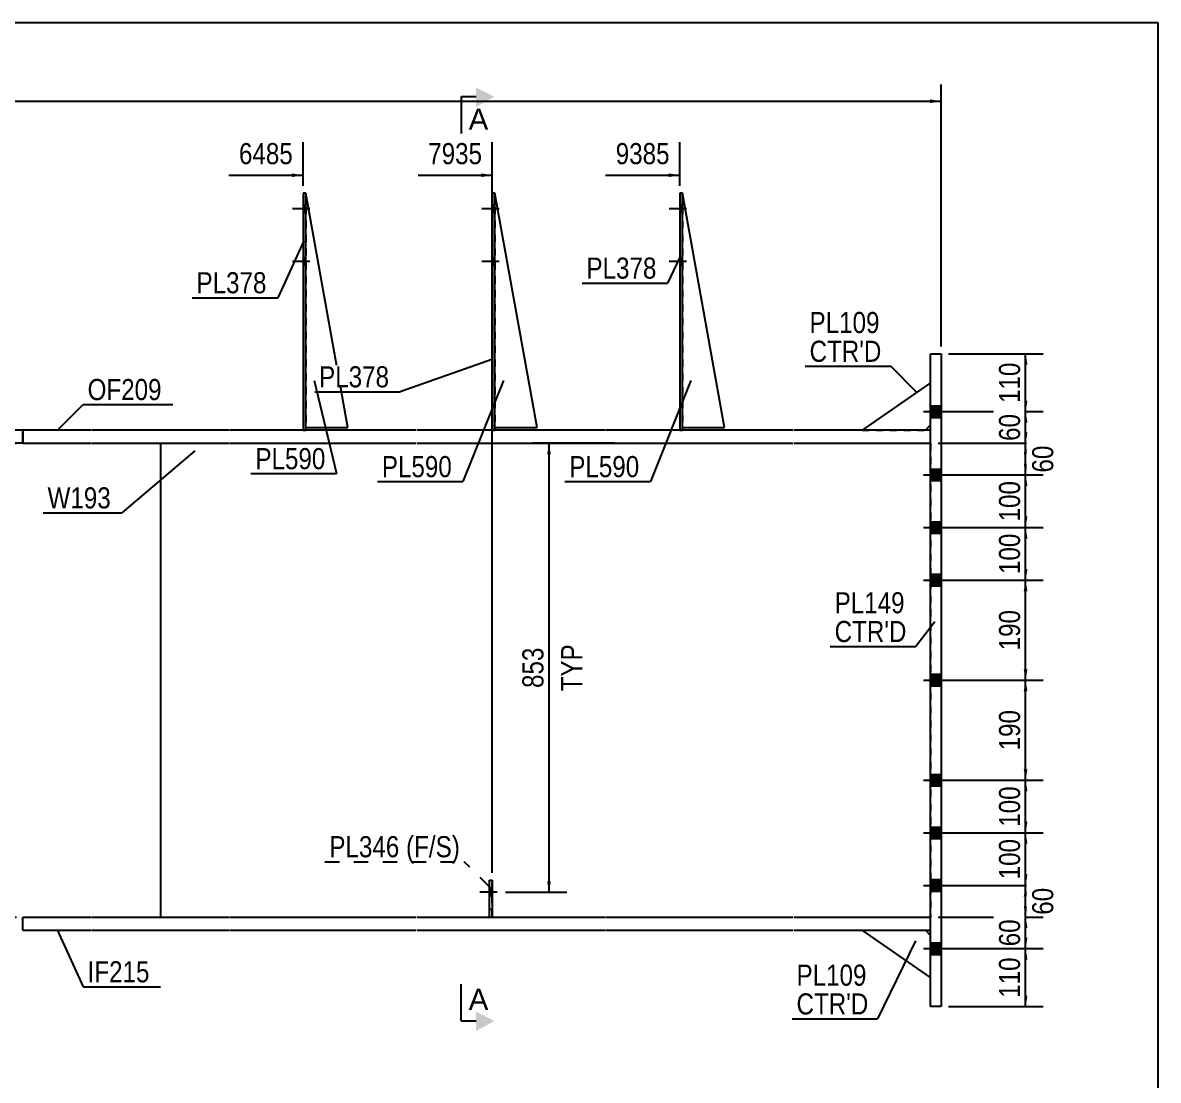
# Model space of a CAD drawing. Header units: millimetres. Extents: x -246 to 166, y -173 to 114.
# Drawn here: x 12.2 to 166.2, y -29.3 to 114.2 of the extents above; entities that cross this region are included whole.
import ezdxf

# ---------------------------------------------------------------- set-up
doc = ezdxf.new("R2010")
doc.units = ezdxf.units.MM
doc.linetypes.add('DXK_LINE_DOT1', pattern=[1.8814, 0.9407, -0.9407])
doc.linetypes.add('DXK_LINE_DOT2', pattern=[3.9198, 1.9599, -1.9599])
doc.styles.add('Arial', font='ARIAL.TTF', dxfattribs={"height": 0.2})
doc.styles.add('Arial Narrow', font='ARIALN.TTF', dxfattribs={"height": 0.2})

# ---------------------------------------------------------------- blocks, each defined once
blk = doc.blocks.new('Unknown-623346309-1210')
at = {"color": 5, "linetype": 'Continuous'}
for p, q in [((166.25, 114.21), (-243.75, 114.21)), ((166.25, -172.79), (166.25, 114.21))]:
    blk.add_line(p, q, dxfattribs=at)
blk = doc.blocks.new('Part-623346309-1914 - 1608')
at = {"color": 2, "linetype": 'Continuous'}
blk.add_line((30.9, 57.14), (30.9, -7.14), dxfattribs=at)
at = {"color": 7, "linetype": 'DXK_LINE_DOT1'}
for p, q in [((30.9, 57.14), (40.19, 57.14)), ((40.29, 57.14), (65.61, 57.14)), ((65.71, 57.14), (91.28, 57.14)), ((91.38, 57.14), (116.7, 57.14)), ((116.8, 57.14), (135.37, 57.14)), ((135.37, 57.14), (135.37, -7.14)), ((30.9, -7.14), (40.19, -7.14)), ((40.29, -7.14), (65.61, -7.14)), ((65.71, -7.14), (91.28, -7.14)), ((91.38, -7.14), (116.7, -7.14)), ((116.8, -7.14), (135.37, -7.14))]:
    blk.add_line(p, q, dxfattribs=at)
blk = doc.blocks.new('Bolt-623346309-2089 - 1608')
at = {"linetype": 'Continuous'}
for points in [[(101.7, 88.43), (101.7, 89.43), (101.34, 89.43), (101.34, 88.43)], [(101.7, 88.43), (101.7, 89.43), (101.34, 89.43), (101.34, 88.43)], [(101.7, 81.29), (101.7, 82.29), (101.34, 82.29), (101.34, 81.29)], [(101.7, 81.29), (101.7, 82.29), (101.34, 82.29), (101.34, 81.29)]]:
    blk.add_hatch(color=3, dxfattribs=at).paths.add_polyline_path(points)
at = {"color": 3, "linetype": 'Continuous'}
for p, q in [((101.7, 89.43), (101.34, 89.43)), ((101.7, 89.43), (101.34, 89.43)), ((102.27, 88.93), (99.91, 88.93)), ((102.27, 88.93), (99.91, 88.93)), ((101.7, 88.43), (101.34, 88.43)), ((101.7, 88.43), (101.34, 88.43)), ((102.27, 81.79), (99.91, 81.79)), ((102.27, 81.79), (99.91, 81.79)), ((101.7, 82.29), (101.34, 82.29)), ((101.7, 82.29), (101.34, 82.29)), ((101.7, 81.29), (101.34, 81.29)), ((101.7, 81.29), (101.34, 81.29))]:
    blk.add_line(p, q, dxfattribs=at)
blk = doc.blocks.new('Part-623346309-2175 - 1608')
at = {"color": 2, "linetype": 'Continuous'}
for p, q in [((12.23, -8.93), (12.23, -7.14)), ((12.23, -7.14), (21.51, -7.14)), ((21.61, -7.14), (40.19, -7.14)), ((40.29, -7.14), (65.61, -7.14)), ((65.71, -7.14), (91.28, -7.14)), ((91.38, -7.14), (116.7, -7.14)), ((116.8, -7.14), (135.37, -7.14)), ((135.37, -8.93), (135.37, -7.14)), ((12.23, -8.93), (21.51, -8.93)), ((21.61, -8.93), (40.19, -8.93)), ((40.29, -8.93), (65.61, -8.93)), ((65.71, -8.93), (91.28, -8.93)), ((91.38, -8.93), (116.7, -8.93)), ((116.8, -8.93), (135.37, -8.93))]:
    blk.add_line(p, q, dxfattribs=at)
blk = doc.blocks.new('Part-623346309-1833 - 1608')
at = {"color": 2, "linetype": 'Continuous'}
for p, q in [((101.7, 91.07), (101.34, 91.07)), ((101.34, 91.07), (101.34, 58.93)), ((101.7, 58.93), (101.7, 91.07))]:
    blk.add_line(p, q, dxfattribs=at)
at = {"color": 7, "linetype": 'DXK_LINE_DOT1'}
blk.add_line((101.34, 58.93), (101.7, 58.93), dxfattribs=at)
blk = doc.blocks.new('Bolt-623346309-1834 - 1608')
at = {"linetype": 'Continuous'}
for points in [[(76.28, 88.43), (76.28, 89.43), (75.92, 89.43), (75.92, 88.43)], [(76.28, 88.43), (76.28, 89.43), (75.92, 89.43), (75.92, 88.43)], [(76.28, 81.29), (76.28, 82.29), (75.92, 82.29), (75.92, 81.29)], [(76.28, 81.29), (76.28, 82.29), (75.92, 82.29), (75.92, 81.29)]]:
    blk.add_hatch(color=3, dxfattribs=at).paths.add_polyline_path(points)
at = {"color": 3, "linetype": 'Continuous'}
for p, q in [((76.28, 89.43), (75.92, 89.43)), ((76.28, 89.43), (75.92, 89.43)), ((76.85, 88.93), (74.49, 88.93)), ((76.85, 88.93), (74.49, 88.93)), ((76.28, 88.43), (75.92, 88.43)), ((76.28, 88.43), (75.92, 88.43)), ((76.85, 81.79), (74.49, 81.79)), ((76.85, 81.79), (74.49, 81.79)), ((76.28, 82.29), (75.92, 82.29)), ((76.28, 82.29), (75.92, 82.29)), ((76.28, 81.29), (75.92, 81.29)), ((76.28, 81.29), (75.92, 81.29))]:
    blk.add_line(p, q, dxfattribs=at)
blk = doc.blocks.new('Part-623346309-1839 - 1608')
at = {"color": 2, "linetype": 'Continuous'}
for p, q in [((81.99, 59.29), (76.28, 91.07)), ((76.28, 59.29), (81.99, 59.29))]:
    blk.add_line(p, q, dxfattribs=at)
at = {"color": 7, "linetype": 'DXK_LINE_DOT1'}
blk.add_line((76.28, 91.07), (76.28, 59.29), dxfattribs=at)
blk = doc.blocks.new('Part-623346309-1892 - 1608')
at = {"color": 2, "linetype": 'Continuous'}
for p, q in [((135.37, -15.36), (126.09, -8.93)), ((134.66, -8.93), (135.37, -9.64))]:
    blk.add_line(p, q, dxfattribs=at)
at = {"color": 7, "linetype": 'DXK_LINE_DOT1'}
for p, q in [((126.09, -8.93), (134.66, -8.93)), ((135.37, -15.36), (135.37, -9.64))]:
    blk.add_line(p, q, dxfattribs=at)
blk = doc.blocks.new('Part-623346309-1943 - 1608')
at = {"color": 2, "linetype": 'Continuous'}
for p, q in [((135.37, 69.29), (136.8, 69.29)), ((135.37, -19.29), (135.37, 69.29)), ((136.8, 69.29), (136.8, -19.29)), ((136.8, -19.29), (135.37, -19.29))]:
    blk.add_line(p, q, dxfattribs=at)
blk = doc.blocks.new('Bolt-623346309-2088 - 1608')
at = {"linetype": 'Continuous'}
for points in [[(135.37, 62.21), (135.37, 60.64), (136.8, 60.64), (136.8, 62.21)], [(135.37, 62.21), (135.37, 60.64), (136.8, 60.64), (136.8, 62.21)], [(135.37, 53.64), (135.37, 52.07), (136.8, 52.07), (136.8, 53.64)], [(135.37, 53.64), (135.37, 52.07), (136.8, 52.07), (136.8, 53.64)], [(135.37, 46.5), (135.37, 44.93), (136.8, 44.93), (136.8, 46.5)], [(135.37, 46.5), (135.37, 44.93), (136.8, 44.93), (136.8, 46.5)], [(135.37, 39.36), (135.37, 37.79), (136.8, 37.79), (136.8, 39.36)], [(135.37, 39.36), (135.37, 37.79), (136.8, 37.79), (136.8, 39.36)], [(135.37, 25.79), (135.37, 24.21), (136.8, 24.21), (136.8, 25.79)], [(135.37, 25.79), (135.37, 24.21), (136.8, 24.21), (136.8, 25.79)], [(135.37, 12.21), (135.37, 10.64), (136.8, 10.64), (136.8, 12.21)], [(135.37, 12.21), (135.37, 10.64), (136.8, 10.64), (136.8, 12.21)], [(135.37, 5.07), (135.37, 3.5), (136.8, 3.5), (136.8, 5.07)], [(135.37, 5.07), (135.37, 3.5), (136.8, 3.5), (136.8, 5.07)], [(135.37, -2.07), (135.37, -3.64), (136.8, -3.64), (136.8, -2.07)], [(135.37, -2.07), (135.37, -3.64), (136.8, -3.64), (136.8, -2.07)], [(135.37, -10.64), (135.37, -12.21), (136.8, -12.21), (136.8, -10.64)], [(135.37, -10.64), (135.37, -12.21), (136.8, -12.21), (136.8, -10.64)]]:
    blk.add_hatch(color=3, dxfattribs=at).paths.add_polyline_path(points)
at = {"color": 3, "linetype": 'Continuous'}
for p, q in [((135.37, 62.21), (136.8, 62.21)), ((135.37, 62.21), (136.8, 62.21)), ((134.41, 61.43), (141.09, 61.43)), ((134.41, 61.43), (141.09, 61.43)), ((135.37, 60.64), (136.8, 60.64)), ((135.37, 60.64), (136.8, 60.64)), ((134.41, 52.86), (141.09, 52.86)), ((134.41, 52.86), (141.09, 52.86)), ((135.37, 53.64), (136.8, 53.64)), ((135.37, 53.64), (136.8, 53.64)), ((135.37, 52.07), (136.8, 52.07)), ((135.37, 52.07), (136.8, 52.07)), ((135.37, 46.5), (136.8, 46.5)), ((135.37, 46.5), (136.8, 46.5)), ((134.41, 45.71), (141.09, 45.71)), ((134.41, 45.71), (141.09, 45.71)), ((135.37, 44.93), (136.8, 44.93)), ((135.37, 44.93), (136.8, 44.93)), ((134.41, 38.57), (141.09, 38.57)), ((134.41, 38.57), (141.09, 38.57)), ((135.37, 39.36), (136.8, 39.36)), ((135.37, 39.36), (136.8, 39.36)), ((135.37, 37.79), (136.8, 37.79)), ((135.37, 37.79), (136.8, 37.79)), ((134.41, 25), (141.09, 25)), ((134.41, 25), (141.09, 25)), ((135.37, 25.79), (136.8, 25.79)), ((135.37, 25.79), (136.8, 25.79)), ((135.37, 24.21), (136.8, 24.21)), ((135.37, 24.21), (136.8, 24.21)), ((134.41, 11.43), (141.09, 11.43)), ((134.41, 11.43), (141.09, 11.43)), ((135.37, 12.21), (136.8, 12.21)), ((135.37, 12.21), (136.8, 12.21)), ((135.37, 10.64), (136.8, 10.64)), ((135.37, 10.64), (136.8, 10.64)), ((135.37, 5.07), (136.8, 5.07)), ((135.37, 5.07), (136.8, 5.07)), ((134.41, 4.29), (141.09, 4.29)), ((134.41, 4.29), (141.09, 4.29)), ((135.37, 3.5), (136.8, 3.5)), ((135.37, 3.5), (136.8, 3.5)), ((134.41, -2.86), (141.09, -2.86)), ((134.41, -2.86), (141.09, -2.86)), ((135.37, -2.07), (136.8, -2.07)), ((135.37, -2.07), (136.8, -2.07)), ((135.37, -3.64), (136.8, -3.64)), ((135.37, -3.64), (136.8, -3.64)), ((135.37, -10.64), (136.8, -10.64)), ((135.37, -10.64), (136.8, -10.64)), ((134.41, -11.43), (141.09, -11.43)), ((134.41, -11.43), (141.09, -11.43)), ((135.37, -12.21), (136.8, -12.21)), ((135.37, -12.21), (136.8, -12.21))]:
    blk.add_line(p, q, dxfattribs=at)
blk = doc.blocks.new('Part-623346309-1965 - 1608')
at = {"color": 2, "linetype": 'Continuous'}
for p, q in [((12.23, 58.93), (2.94, 58.93)), ((12.23, 57.14), (12.23, 58.93)), ((12.23, 57.14), (2.94, 57.14))]:
    blk.add_line(p, q, dxfattribs=at)
blk = doc.blocks.new('Part-623346309-2122 - 1608')
at = {"color": 2, "linetype": 'Continuous'}
for p, q in [((76.28, 91.07), (75.92, 91.07)), ((75.92, 91.07), (75.92, 58.93)), ((76.28, 58.93), (76.28, 91.07))]:
    blk.add_line(p, q, dxfattribs=at)
at = {"color": 7, "linetype": 'DXK_LINE_DOT1'}
blk.add_line((75.92, 58.93), (76.28, 58.93), dxfattribs=at)
blk = doc.blocks.new('Part-623346309-1987 - 1608')
at = {"color": 2, "linetype": 'Continuous'}
for p, q in [((12.23, 58.93), (12.23, 57.14)), ((21.51, 58.93), (12.23, 58.93)), ((40.19, 58.93), (21.61, 58.93)), ((65.61, 58.93), (40.29, 58.93)), ((91.28, 58.93), (65.71, 58.93)), ((116.7, 58.93), (91.38, 58.93)), ((135.37, 58.93), (116.8, 58.93)), ((135.37, 57.14), (135.37, 58.93)), ((12.23, 57.14), (21.51, 57.14)), ((21.61, 57.14), (40.19, 57.14)), ((40.29, 57.14), (65.61, 57.14)), ((65.71, 57.14), (91.28, 57.14)), ((91.38, 57.14), (116.7, 57.14)), ((116.8, 57.14), (135.37, 57.14))]:
    blk.add_line(p, q, dxfattribs=at)
blk = doc.blocks.new('Part-623346309-2014 - 1608')
at = {"color": 2, "linetype": 'Continuous'}
for p, q in [((135.37, 65.36), (126.09, 58.93)), ((134.66, 58.93), (135.37, 59.64))]:
    blk.add_line(p, q, dxfattribs=at)
at = {"color": 7, "linetype": 'DXK_LINE_DOT1'}
for p, q in [((135.37, 59.64), (135.37, 65.36)), ((126.09, 58.93), (134.66, 58.93))]:
    blk.add_line(p, q, dxfattribs=at)
blk = doc.blocks.new('Part-623346309-2019 - 1608')
at = {"color": 7, "linetype": 'DXK_LINE_DOT1'}
for p, q in [((75.56, -7.14), (75.56, -2.14)), ((75.56, -2.14), (75.92, -2.14)), ((75.92, -7.14), (75.92, -2.14)), ((75.56, -6.07), (75.92, -6.07))]:
    blk.add_line(p, q, dxfattribs=at)
blk = doc.blocks.new('Part-623346309-2087 - 1608')
at = {"color": 7, "linetype": 'DXK_LINE_DOT1'}
for p, q in [((2.94, 57.14), (21.51, 57.14)), ((21.61, 57.14), (30.9, 57.14)), ((2.94, -7.14), (21.51, -7.14)), ((21.61, -7.14), (30.9, -7.14))]:
    blk.add_line(p, q, dxfattribs=at)
at = {"color": 2, "linetype": 'Continuous'}
blk.add_line((30.9, 57.14), (30.9, -7.14), dxfattribs=at)
blk = doc.blocks.new('Part-623346309-2127 - 1608')
at = {"color": 2, "linetype": 'Continuous'}
for p, q in [((50.61, 91.07), (50.25, 91.07)), ((50.25, 91.07), (50.25, 58.93)), ((50.61, 58.93), (50.61, 91.07))]:
    blk.add_line(p, q, dxfattribs=at)
at = {"color": 7, "linetype": 'DXK_LINE_DOT1'}
blk.add_line((50.25, 58.93), (50.61, 58.93), dxfattribs=at)
blk = doc.blocks.new('Bolt-623346309-2129 - 1608')
at = {"linetype": 'Continuous'}
for points in [[(50.61, 88.43), (50.61, 89.43), (50.25, 89.43), (50.25, 88.43)], [(50.61, 88.43), (50.61, 89.43), (50.25, 89.43), (50.25, 88.43)], [(50.61, 81.29), (50.61, 82.29), (50.25, 82.29), (50.25, 81.29)], [(50.61, 81.29), (50.61, 82.29), (50.25, 82.29), (50.25, 81.29)]]:
    blk.add_hatch(color=3, dxfattribs=at).paths.add_polyline_path(points)
at = {"color": 3, "linetype": 'Continuous'}
for p, q in [((50.61, 89.43), (50.25, 89.43)), ((50.61, 89.43), (50.25, 89.43)), ((51.18, 88.93), (48.82, 88.93)), ((51.18, 88.93), (48.82, 88.93)), ((50.61, 88.43), (50.25, 88.43)), ((50.61, 88.43), (50.25, 88.43)), ((51.18, 81.79), (48.82, 81.79)), ((51.18, 81.79), (48.82, 81.79)), ((50.61, 82.29), (50.25, 82.29)), ((50.61, 82.29), (50.25, 82.29)), ((50.61, 81.29), (50.25, 81.29)), ((50.61, 81.29), (50.25, 81.29))]:
    blk.add_line(p, q, dxfattribs=at)
blk = doc.blocks.new('Part-623346309-7019 - 1608')
at = {"color": 2, "linetype": 'Continuous'}
for p, q in [((107.41, 59.29), (101.7, 91.07)), ((101.7, 59.29), (107.41, 59.29))]:
    blk.add_line(p, q, dxfattribs=at)
at = {"color": 7, "linetype": 'DXK_LINE_DOT1'}
blk.add_line((101.7, 91.07), (101.7, 59.29), dxfattribs=at)
blk = doc.blocks.new('Part-623346309-7020 - 1608')
at = {"color": 2, "linetype": 'Continuous'}
for p, q in [((75.56, -7.14), (75.56, -2.14)), ((75.56, -2.14), (75.92, -2.14)), ((75.92, -2.14), (75.92, -7.14))]:
    blk.add_line(p, q, dxfattribs=at)
blk = doc.blocks.new('Part-623346309-7023 - 1608')
at = {"color": 2, "linetype": 'Continuous'}
for p, q in [((56.32, 59.29), (50.61, 91.07)), ((50.61, 59.29), (56.32, 59.29))]:
    blk.add_line(p, q, dxfattribs=at)
at = {"color": 7, "linetype": 'DXK_LINE_DOT1'}
blk.add_line((50.61, 91.07), (50.61, 59.29), dxfattribs=at)
blk = doc.blocks.new('Bolt-623346309-7030 - 1608')
at = {"color": 3, "linetype": 'DXK_LINE_DOT2'}
for p, q in [((76.6, -3.79), (74.24, -3.79)), ((75.92, -3.29), (75.56, -3.29)), ((75.92, -4.29), (75.56, -4.29))]:
    blk.add_line(p, q, dxfattribs=at)
blk = doc.blocks.new('Bolt-623346309-7033 - 1608')
at = {"linetype": 'Continuous'}
blk.add_hatch(color=3, dxfattribs=at).paths.add_polyline_path([(75.92, -4.29), (75.92, -3.29), (75.56, -3.29), (75.56, -4.29)])
at = {"color": 3, "linetype": 'Continuous'}
for p, q in [((76.6, -3.79), (74.24, -3.79)), ((75.92, -3.29), (75.56, -3.29)), ((75.92, -4.29), (75.56, -4.29))]:
    blk.add_line(p, q, dxfattribs=at)
blk = doc.blocks.new('StraightDimension-623346309-4847 - 1608')
at = {"linetype": 'Continuous'}
for points in [[(148, 37.07), (148.25, 38.57), (148.5, 37.07)], [(148.5, 26.5), (148.25, 25), (148, 26.5)]]:
    blk.add_hatch(color=7, dxfattribs=at).paths.add_polyline_path(points)
at = {"color": 7, "linetype": 'Continuous'}
for p, q in [((136.37, 38.57), (150.65, 38.57)), ((148.25, 25), (148.25, 38.57)), ((136.37, 25), (150.65, 25))]:
    blk.add_line(p, q, dxfattribs=at)
at = {"color": 0}
blk.add_wipeout([(148.1, 35.13), (143.9, 35.13), (143.9, 28.44), (148.1, 28.44)], dxfattribs=at)
at = {"color": 3, "style": 'Arial Narrow'}
blk.add_text('190', height=2.863, rotation=90.0002, dxfattribs=at).set_placement((147.5, 29.04))
blk = doc.blocks.new('StraightDimension-623346309-2735 - 1608')
at = {"linetype": 'Continuous'}
for points in [[(83.36, 55.64), (83.61, 57.14), (83.86, 55.64)], [(83.86, -2.29), (83.61, -3.79), (83.36, -2.29)]]:
    blk.add_hatch(color=7, dxfattribs=at).paths.add_polyline_path(points)
at = {"color": 7, "linetype": 'Continuous'}
for p, q in [((92.49, 57.14), (81.36, 57.14)), ((83.61, -3.79), (83.61, 57.14)), ((77.69, -3.79), (86.01, -3.79))]:
    blk.add_line(p, q, dxfattribs=at)
at = {"color": 0, "linetype": 'Continuous'}
blk.add_wipeout([(88.71, 30.47), (84.51, 30.47), (84.51, 22.88), (88.71, 22.88)], dxfattribs=at)
at = {"color": 3, "linetype": 'Continuous', "style": 'Arial Narrow'}
blk.add_text('TYP', height=2.863, rotation=90.0002, dxfattribs=at).set_placement((88.11, 23.48))
at = {"color": 0}
blk.add_wipeout([(83.46, 30.02), (79.26, 30.02), (79.26, 23.34), (83.46, 23.34)], dxfattribs=at)
at = {"color": 3, "style": 'Arial Narrow'}
blk.add_text('853', height=2.863, rotation=90.0002, dxfattribs=at).set_placement((82.86, 23.94))
blk = doc.blocks.new('StraightDimension-623346309-4850 - 1608')
at = {"linetype": 'Continuous'}
for points in [[(148, 2.79), (148.25, 4.29), (148.5, 2.79)], [(148.5, -1.36), (148.25, -2.86), (148, -1.36)]]:
    blk.add_hatch(color=7, dxfattribs=at).paths.add_polyline_path(points)
at = {"color": 7, "linetype": 'Continuous'}
for p, q in [((136.37, 4.29), (150.65, 4.29)), ((148.25, -2.86), (148.25, 4.29)), ((136.37, -2.86), (150.65, -2.86))]:
    blk.add_line(p, q, dxfattribs=at)
at = {"color": 0}
blk.add_wipeout([(148.1, 4.06), (143.9, 4.06), (143.9, -2.63), (148.1, -2.63)], dxfattribs=at)
at = {"color": 3, "style": 'Arial Narrow'}
blk.add_text('100', height=2.863, rotation=90.0002, dxfattribs=at).set_placement((147.5, -2.03))
blk = doc.blocks.new('StraightDimension-623346309-2280 - 1608')
at = {"linetype": 'Continuous'}
blk.add_hatch(color=7, dxfattribs=at).paths.add_polyline_path([(135.3, 103.8), (136.8, 103.55), (135.3, 103.3)])
at = {"color": 7, "linetype": 'Continuous'}
for p, q in [((136.8, 70.29), (136.8, 105.8)), ((-215.36, 103.55), (136.8, 103.55))]:
    blk.add_line(p, q, dxfattribs=at)
blk = doc.blocks.new('StraightDimension-623346309-4842 - 1608')
at = {"linetype": 'Continuous'}
for points in [[(148, 67.79), (148.25, 69.29), (148.5, 67.79)], [(148.5, 62.93), (148.25, 61.43), (148, 62.93)]]:
    blk.add_hatch(color=7, dxfattribs=at).paths.add_polyline_path(points)
at = {"color": 7, "linetype": 'Continuous'}
for p, q in [((137.8, 69.29), (150.65, 69.29)), ((148.25, 61.43), (148.25, 69.29)), ((137.8, 61.43), (150.65, 61.43))]:
    blk.add_line(p, q, dxfattribs=at)
at = {"color": 0}
blk.add_wipeout([(148.1, 68.7), (143.9, 68.7), (143.9, 62.01), (148.1, 62.01)], dxfattribs=at)
at = {"color": 3, "style": 'Arial Narrow'}
blk.add_text('110', height=2.863, rotation=90.0002, dxfattribs=at).set_placement((147.5, 62.61))
blk = doc.blocks.new('StraightDimension-623346309-4843 - 1608')
at = {"linetype": 'Continuous'}
for points in [[(148, 59.93), (148.25, 61.43), (148.5, 59.93)], [(148.5, 58.64), (148.25, 57.14), (148, 58.64)]]:
    blk.add_hatch(color=7, dxfattribs=at).paths.add_polyline_path(points)
at = {"color": 7, "linetype": 'Continuous'}
for p, q in [((137.8, 61.43), (150.65, 61.43)), ((148.25, 57.14), (148.25, 61.43)), ((136.37, 57.14), (150.65, 57.14))]:
    blk.add_line(p, q, dxfattribs=at)
at = {"color": 0}
blk.add_wipeout([(148.1, 61.71), (143.9, 61.71), (143.9, 56.86), (148.1, 56.86)], dxfattribs=at)
at = {"color": 3, "style": 'Arial Narrow'}
blk.add_text('60', height=2.863, rotation=90.0002, dxfattribs=at).set_placement((147.5, 57.46))
blk = doc.blocks.new('StraightDimension-623346309-4844 - 1608')
at = {"linetype": 'Continuous'}
for points in [[(148, 55.64), (148.25, 57.14), (148.5, 55.64)], [(148.5, 54.36), (148.25, 52.86), (148, 54.36)]]:
    blk.add_hatch(color=7, dxfattribs=at).paths.add_polyline_path(points)
at = {"color": 7, "linetype": 'Continuous'}
for p, q in [((136.37, 57.14), (150.5, 57.14)), ((148.25, 52.86), (148.25, 57.14)), ((136.37, 52.86), (150.5, 52.86))]:
    blk.add_line(p, q, dxfattribs=at)
at = {"color": 0}
blk.add_wipeout([(152.6, 57.43), (148.4, 57.43), (148.4, 52.57), (152.6, 52.57)], dxfattribs=at)
at = {"color": 3, "style": 'Arial Narrow'}
blk.add_text('60', height=2.863, rotation=90.0002, dxfattribs=at).set_placement((152, 53.17))
blk = doc.blocks.new('StraightDimension-623346309-4845 - 1608')
at = {"linetype": 'Continuous'}
for points in [[(148, 51.36), (148.25, 52.86), (148.5, 51.36)], [(148.5, 47.21), (148.25, 45.71), (148, 47.21)]]:
    blk.add_hatch(color=7, dxfattribs=at).paths.add_polyline_path(points)
at = {"color": 7, "linetype": 'Continuous'}
for p, q in [((136.37, 52.86), (150.65, 52.86)), ((148.25, 45.71), (148.25, 52.86)), ((136.37, 45.71), (150.65, 45.71))]:
    blk.add_line(p, q, dxfattribs=at)
at = {"color": 0}
blk.add_wipeout([(148.1, 52.63), (143.9, 52.63), (143.9, 45.94), (148.1, 45.94)], dxfattribs=at)
at = {"color": 3, "style": 'Arial Narrow'}
blk.add_text('100', height=2.863, rotation=90.0002, dxfattribs=at).set_placement((147.5, 46.54))
blk = doc.blocks.new('StraightDimension-623346309-4846 - 1608')
at = {"linetype": 'Continuous'}
for points in [[(148, 44.21), (148.25, 45.71), (148.5, 44.21)], [(148.5, 40.07), (148.25, 38.57), (148, 40.07)]]:
    blk.add_hatch(color=7, dxfattribs=at).paths.add_polyline_path(points)
at = {"color": 7, "linetype": 'Continuous'}
for p, q in [((136.37, 45.71), (150.65, 45.71)), ((148.25, 38.57), (148.25, 45.71)), ((136.37, 38.57), (150.65, 38.57))]:
    blk.add_line(p, q, dxfattribs=at)
at = {"color": 0}
blk.add_wipeout([(148.1, 45.49), (143.9, 45.49), (143.9, 38.8), (148.1, 38.8)], dxfattribs=at)
at = {"color": 3, "style": 'Arial Narrow'}
blk.add_text('100', height=2.863, rotation=90.0002, dxfattribs=at).set_placement((147.5, 39.4))
blk = doc.blocks.new('StraightDimension-623346309-4848 - 1608')
at = {"linetype": 'Continuous'}
for points in [[(148, 23.5), (148.25, 25), (148.5, 23.5)], [(148.5, 12.93), (148.25, 11.43), (148, 12.93)]]:
    blk.add_hatch(color=7, dxfattribs=at).paths.add_polyline_path(points)
at = {"color": 7, "linetype": 'Continuous'}
for p, q in [((136.37, 25), (150.65, 25)), ((148.25, 11.43), (148.25, 25)), ((136.37, 11.43), (150.65, 11.43))]:
    blk.add_line(p, q, dxfattribs=at)
at = {"color": 0}
blk.add_wipeout([(148.1, 21.56), (143.9, 21.56), (143.9, 14.87), (148.1, 14.87)], dxfattribs=at)
at = {"color": 3, "style": 'Arial Narrow'}
blk.add_text('190', height=2.863, rotation=90.0002, dxfattribs=at).set_placement((147.5, 15.47))
blk = doc.blocks.new('StraightDimension-623346309-4849 - 1608')
at = {"linetype": 'Continuous'}
for points in [[(148, 9.93), (148.25, 11.43), (148.5, 9.93)], [(148.5, 5.79), (148.25, 4.29), (148, 5.79)]]:
    blk.add_hatch(color=7, dxfattribs=at).paths.add_polyline_path(points)
at = {"color": 7, "linetype": 'Continuous'}
for p, q in [((136.37, 11.43), (150.65, 11.43)), ((148.25, 4.29), (148.25, 11.43)), ((136.37, 4.29), (150.65, 4.29))]:
    blk.add_line(p, q, dxfattribs=at)
at = {"color": 0}
blk.add_wipeout([(148.1, 11.2), (143.9, 11.2), (143.9, 4.51), (148.1, 4.51)], dxfattribs=at)
at = {"color": 3, "style": 'Arial Narrow'}
blk.add_text('100', height=2.863, rotation=90.0002, dxfattribs=at).set_placement((147.5, 5.11))
blk = doc.blocks.new('StraightDimension-623346309-4851 - 1608')
at = {"linetype": 'Continuous'}
for points in [[(148, -4.36), (148.25, -2.86), (148.5, -4.36)], [(148.5, -5.64), (148.25, -7.14), (148, -5.64)]]:
    blk.add_hatch(color=7, dxfattribs=at).paths.add_polyline_path(points)
at = {"color": 7, "linetype": 'Continuous'}
for p, q in [((136.37, -2.86), (150.5, -2.86)), ((148.25, -7.14), (148.25, -2.86)), ((136.37, -7.14), (150.5, -7.14))]:
    blk.add_line(p, q, dxfattribs=at)
at = {"color": 0}
blk.add_wipeout([(152.6, -2.57), (148.4, -2.57), (148.4, -7.43), (152.6, -7.43)], dxfattribs=at)
at = {"color": 3, "style": 'Arial Narrow'}
blk.add_text('60', height=2.863, rotation=90.0002, dxfattribs=at).set_placement((152, -6.83))
blk = doc.blocks.new('StraightDimension-623346309-4852 - 1608')
at = {"linetype": 'Continuous'}
for points in [[(148, -8.64), (148.25, -7.14), (148.5, -8.64)], [(148.5, -9.93), (148.25, -11.43), (148, -9.93)]]:
    blk.add_hatch(color=7, dxfattribs=at).paths.add_polyline_path(points)
at = {"color": 7, "linetype": 'Continuous'}
for p, q in [((136.37, -7.14), (150.65, -7.14)), ((148.25, -11.43), (148.25, -7.14)), ((136.37, -11.43), (150.65, -11.43))]:
    blk.add_line(p, q, dxfattribs=at)
at = {"color": 0}
blk.add_wipeout([(148.1, -6.86), (143.9, -6.86), (143.9, -11.71), (148.1, -11.71)], dxfattribs=at)
at = {"color": 3, "style": 'Arial Narrow'}
blk.add_text('60', height=2.863, rotation=90.0002, dxfattribs=at).set_placement((147.5, -11.11))
blk = doc.blocks.new('StraightDimension-623346309-4853 - 1608')
at = {"linetype": 'Continuous'}
for points in [[(148, -12.93), (148.25, -11.43), (148.5, -12.93)], [(148.5, -17.79), (148.25, -19.29), (148, -17.79)]]:
    blk.add_hatch(color=7, dxfattribs=at).paths.add_polyline_path(points)
at = {"color": 7, "linetype": 'Continuous'}
for p, q in [((136.37, -11.43), (150.65, -11.43)), ((148.25, -19.29), (148.25, -11.43)), ((137.8, -19.29), (150.65, -19.29))]:
    blk.add_line(p, q, dxfattribs=at)
at = {"color": 0}
blk.add_wipeout([(148.1, -12.01), (143.9, -12.01), (143.9, -18.7), (148.1, -18.7)], dxfattribs=at)
at = {"color": 3, "style": 'Arial Narrow'}
blk.add_text('110', height=2.863, rotation=90.0002, dxfattribs=at).set_placement((147.5, -18.1))
blk = doc.blocks.new('StraightDimension-623346309-6019 - 1608')
at = {"linetype": 'Continuous'}
blk.add_hatch(color=7, dxfattribs=at).paths.add_polyline_path([(99.84, 93.76), (101.34, 93.51), (99.84, 93.26)])
at = {"color": 7, "linetype": 'Continuous'}
for p, q in [((101.34, 92.07), (101.34, 98.01)), ((91.28, 93.51), (101.34, 93.51))]:
    blk.add_line(p, q, dxfattribs=at)
at = {"color": 0}
blk.add_wipeout([(100.57, 94.41), (100.57, 98.61), (92.06, 98.61), (92.06, 94.41)], dxfattribs=at)
at = {"color": 3, "style": 'Arial Narrow'}
blk.add_text('9385', height=2.863, dxfattribs=at).set_placement((92.66, 95.01))
blk = doc.blocks.new('StraightDimension-623346309-6020 - 1608')
at = {"linetype": 'Continuous'}
blk.add_hatch(color=7, dxfattribs=at).paths.add_polyline_path([(74.42, 93.76), (75.92, 93.51), (74.42, 93.26)])
at = {"color": 7, "linetype": 'Continuous'}
for p, q in [((75.92, -1.14), (75.92, 98.01)), ((65.86, 93.51), (75.92, 93.51))]:
    blk.add_line(p, q, dxfattribs=at)
at = {"color": 0}
blk.add_wipeout([(75.15, 94.41), (75.15, 98.61), (66.63, 98.61), (66.63, 94.41)], dxfattribs=at)
at = {"color": 3, "style": 'Arial Narrow'}
blk.add_text('7935', height=2.863, dxfattribs=at).set_placement((67.23, 95.01))
blk = doc.blocks.new('StraightDimension-623346309-6021 - 1608')
at = {"linetype": 'Continuous'}
blk.add_hatch(color=7, dxfattribs=at).paths.add_polyline_path([(48.75, 93.76), (50.25, 93.51), (48.75, 93.26)])
at = {"color": 7, "linetype": 'Continuous'}
for p, q in [((50.25, 92.07), (50.25, 98.01)), ((40.19, 93.51), (50.25, 93.51))]:
    blk.add_line(p, q, dxfattribs=at)
at = {"color": 0}
blk.add_wipeout([(49.48, 94.41), (49.48, 98.61), (40.96, 98.61), (40.96, 94.41)], dxfattribs=at)
at = {"color": 3, "style": 'Arial Narrow'}
blk.add_text('6485', height=2.863, dxfattribs=at).set_placement((41.56, 95.01))
blk = doc.blocks.new('Mark-623346309-2010 - 1608')
at = {"color": 7, "linetype": 'Continuous'}
blk.add_line((133.49, 64.05), (129.96, 67.59), dxfattribs=at)
at = {"color": 0}
for points in [[(128.46, 72.09), (128.46, 75.09), (118.95, 75.09), (118.95, 72.09)], [(128.71, 68.19), (128.71, 71.19), (118.95, 71.19), (118.95, 68.19)]]:
    blk.add_wipeout(points, dxfattribs=at)
for points in [[(128.46, 72.09), (128.46, 75.09), (118.95, 75.09), (118.95, 72.09)], [(128.71, 68.19), (128.71, 71.19), (118.95, 71.19), (118.95, 68.19)]]:
    blk.add_wipeout(points, dxfattribs=at)
at = {"color": 7, "linetype": 'Continuous'}
blk.add_line((118.35, 67.59), (129.96, 67.59), dxfattribs=at)
at = {"color": 3, "style": 'Arial Narrow'}
blk.add_text('PL109', height=2.863, dxfattribs=at).set_placement((118.95, 72.09))
at = {"color": 1, "style": 'Arial Narrow'}
blk.add_text("CTR'D", height=2.863, dxfattribs=at).set_placement((118.95, 68.19))
blk = doc.blocks.new('Mark-623346309-1888 - 1608')
at = {"color": 7, "linetype": 'Continuous'}
blk.add_line((133.3, -10.37), (128.18, -20.96), dxfattribs=at)
at = {"color": 0}
for points in [[(126.68, -16.46), (126.68, -13.46), (117.18, -13.46), (117.18, -16.46)], [(126.94, -20.36), (126.94, -17.36), (117.18, -17.36), (117.18, -20.36)]]:
    blk.add_wipeout(points, dxfattribs=at)
for points in [[(126.68, -16.46), (126.68, -13.46), (117.18, -13.46), (117.18, -16.46)], [(126.94, -20.36), (126.94, -17.36), (117.18, -17.36), (117.18, -20.36)]]:
    blk.add_wipeout(points, dxfattribs=at)
at = {"color": 7, "linetype": 'Continuous'}
blk.add_line((116.58, -20.96), (128.18, -20.96), dxfattribs=at)
at = {"color": 3, "style": 'Arial Narrow'}
blk.add_text('PL109', height=2.863, dxfattribs=at).set_placement((117.18, -16.46))
at = {"color": 1, "style": 'Arial Narrow'}
blk.add_text("CTR'D", height=2.863, dxfattribs=at).set_placement((117.18, -20.36))
blk = doc.blocks.new('Mark-623346309-1910 - 1608')
at = {"color": 7, "linetype": 'Continuous'}
blk.add_line((35.56, 56.12), (25.68, 47.7), dxfattribs=at)
at = {"color": 0}
blk.add_wipeout([(24.18, 48.3), (24.18, 51.3), (15.6, 51.3), (15.6, 48.3)], dxfattribs=at)
blk.add_wipeout([(24.18, 48.3), (24.18, 51.3), (15.6, 51.3), (15.6, 48.3)], dxfattribs=at)
at = {"color": 7, "linetype": 'Continuous'}
blk.add_line((15, 47.7), (25.68, 47.7), dxfattribs=at)
at = {"color": 3, "style": 'Arial Narrow'}
blk.add_text('W193', height=2.863, dxfattribs=at).set_placement((15.6, 48.3))
blk = doc.blocks.new('Mark-623346309-1939 - 1608')
at = {"color": 7, "linetype": 'Continuous'}
blk.add_line((135.92, 32.89), (133.35, 29.57), dxfattribs=at)
at = {"color": 0}
for points in [[(131.85, 34.07), (131.85, 37.07), (122.35, 37.07), (122.35, 34.07)], [(132.1, 30.17), (132.1, 33.17), (122.35, 33.17), (122.35, 30.17)]]:
    blk.add_wipeout(points, dxfattribs=at)
for points in [[(131.85, 34.07), (131.85, 37.07), (122.35, 37.07), (122.35, 34.07)], [(132.1, 30.17), (132.1, 33.17), (122.35, 33.17), (122.35, 30.17)]]:
    blk.add_wipeout(points, dxfattribs=at)
at = {"color": 7, "linetype": 'Continuous'}
blk.add_line((121.75, 29.57), (133.35, 29.57), dxfattribs=at)
at = {"color": 3, "style": 'Arial Narrow'}
blk.add_text('PL149', height=2.863, dxfattribs=at).set_placement((122.35, 34.07))
at = {"color": 1, "style": 'Arial Narrow'}
blk.add_text("CTR'D", height=2.863, dxfattribs=at).set_placement((122.35, 30.17))
blk = doc.blocks.new('Mark-623346309-1829 - 1608')
at = {"color": 7, "linetype": 'Continuous'}
blk.add_line((101.34, 82.38), (99.7, 78.88), dxfattribs=at)
at = {"color": 0}
blk.add_wipeout([(98.2, 79.48), (98.2, 82.48), (88.69, 82.48), (88.69, 79.48)], dxfattribs=at)
blk.add_wipeout([(98.2, 79.48), (98.2, 82.48), (88.69, 82.48), (88.69, 79.48)], dxfattribs=at)
at = {"color": 7, "linetype": 'Continuous'}
blk.add_line((88.09, 78.88), (99.7, 78.88), dxfattribs=at)
at = {"color": 3, "style": 'Arial Narrow'}
blk.add_text('PL378', height=2.863, dxfattribs=at).set_placement((88.69, 79.48))
blk = doc.blocks.new('Mark-623346309-1835 - 1608')
at = {"color": 7, "linetype": 'Continuous'}
blk.add_line((77.44, 65.66), (71.94, 51.94), dxfattribs=at)
at = {"color": 0}
blk.add_wipeout([(70.44, 52.54), (70.44, 55.54), (60.94, 55.54), (60.94, 52.54)], dxfattribs=at)
blk.add_wipeout([(70.44, 52.54), (70.44, 55.54), (60.94, 55.54), (60.94, 52.54)], dxfattribs=at)
at = {"color": 7, "linetype": 'Continuous'}
blk.add_line((60.34, 51.94), (71.94, 51.94), dxfattribs=at)
at = {"color": 3, "style": 'Arial Narrow'}
blk.add_text('PL590', height=2.863, dxfattribs=at).set_placement((60.94, 52.54))
blk = doc.blocks.new('Mark-623346309-2118 - 1608')
at = {"color": 7, "linetype": 'Continuous'}
blk.add_line((76.01, 68.55), (63.43, 64.13), dxfattribs=at)
at = {"color": 0}
blk.add_wipeout([(61.93, 64.73), (61.93, 67.73), (52.43, 67.73), (52.43, 64.73)], dxfattribs=at)
blk.add_wipeout([(61.93, 64.73), (61.93, 67.73), (52.43, 67.73), (52.43, 64.73)], dxfattribs=at)
at = {"color": 7, "linetype": 'Continuous'}
blk.add_line((51.83, 64.13), (63.43, 64.13), dxfattribs=at)
at = {"color": 3, "style": 'Arial Narrow'}
blk.add_text('PL378', height=2.863, dxfattribs=at).set_placement((52.43, 64.73))
blk = doc.blocks.new('Mark-623346309-1983 - 1608')
at = {"color": 0}
blk.add_wipeout([(31.07, 63), (31.07, 66), (21.03, 66), (21.03, 63)], dxfattribs=at)
blk.add_wipeout([(31.07, 63), (31.07, 66), (21.03, 66), (21.03, 63)], dxfattribs=at)
at = {"color": 7, "linetype": 'Continuous'}
for p, q in [((16.89, 58.87), (20.43, 62.4)), ((20.43, 62.4), (32.57, 62.4))]:
    blk.add_line(p, q, dxfattribs=at)
at = {"color": 3, "style": 'Arial Narrow'}
blk.add_text('OF209', height=2.863, dxfattribs=at).set_placement((21.03, 63))
blk = doc.blocks.new('Mark-623346309-2015 - 1608')
at = {"color": 0}
for points in [[(63.32, 0.97), (63.32, 3.97), (53.82, 3.97), (53.82, 0.97)], [(71.52, 0.97), (71.52, 3.97), (64.22, 3.97), (64.22, 0.97)]]:
    blk.add_wipeout(points, dxfattribs=at)
for points in [[(63.32, 0.97), (63.32, 3.97), (53.82, 3.97), (53.82, 0.97)], [(71.52, 0.97), (71.52, 3.97), (64.22, 3.97), (64.22, 0.97)]]:
    blk.add_wipeout(points, dxfattribs=at)
at = {"color": 7, "linetype": 'DXK_LINE_DOT2'}
for p in [(53.22, 0.37), (75.66, -3.16)]:
    blk.add_line(p, (72.12, 0.37), dxfattribs=at)
at = {"color": 3, "style": 'Arial Narrow'}
for s, p in [('PL346', (53.82, 0.97)), ('(F/', (64.22, 0.97)), ('S)', (68.24, 0.97))]:
    blk.add_text(s, height=2.863, dxfattribs=at).set_placement(p)
blk = doc.blocks.new('Mark-623346309-2123 - 1608')
at = {"color": 7, "linetype": 'Continuous'}
blk.add_line((50.34, 84.62), (46.81, 76.89), dxfattribs=at)
at = {"color": 0}
blk.add_wipeout([(45.31, 77.49), (45.31, 80.49), (35.8, 80.49), (35.8, 77.49)], dxfattribs=at)
blk.add_wipeout([(45.31, 77.49), (45.31, 80.49), (35.8, 80.49), (35.8, 77.49)], dxfattribs=at)
at = {"color": 7, "linetype": 'Continuous'}
blk.add_line((35.2, 76.89), (46.81, 76.89), dxfattribs=at)
at = {"color": 3, "style": 'Arial Narrow'}
blk.add_text('PL378', height=2.863, dxfattribs=at).set_placement((35.8, 77.49))
blk = doc.blocks.new('Mark-623346309-2171 - 1608')
at = {"color": 0}
blk.add_wipeout([(29.43, -16), (29.43, -13), (21.03, -13), (21.03, -16)], dxfattribs=at)
blk.add_wipeout([(29.43, -16), (29.43, -13), (21.03, -13), (21.03, -16)], dxfattribs=at)
at = {"color": 7, "linetype": 'Continuous'}
for p, q in [((16.89, -8.87), (20.43, -16.6)), ((20.43, -16.6), (30.93, -16.6))]:
    blk.add_line(p, q, dxfattribs=at)
at = {"color": 3, "style": 'Arial Narrow'}
blk.add_text('IF215', height=2.863, dxfattribs=at).set_placement((21.03, -16))
blk = doc.blocks.new('SectionMark-623346309-2778 - 1608')
at = {"color": 7, "linetype": 'Continuous'}
for p, q in [((71.71, 104.17), (71.71, 99.17)), ((71.71, 104.17), (73.71, 104.17)), ((71.71, -21.24), (71.71, -16.24)), ((71.71, -21.24), (73.71, -21.24))]:
    blk.add_line(p, q, dxfattribs=at)
at = {"color": 0, "linetype": 'Continuous'}
for points in [[(75.37, 99.67), (75.37, 102.67), (72.71, 102.67), (72.71, 99.67)], [(75.37, -19.74), (75.37, -16.74), (72.71, -16.74), (72.71, -19.74)]]:
    blk.add_wipeout(points, dxfattribs=at)
at = {"linetype": 'Continuous'}
for points in [[(73.71, 105.42), (76.21, 104.17), (73.71, 102.79)], [(73.71, -19.99), (76.21, -21.24), (73.71, -22.62)]]:
    blk.add_hatch(color=7, dxfattribs=at).paths.add_polyline_path(points)
at = {"color": 136, "linetype": 'Continuous', "style": 'Arial'}
for p in [(72.71, 99.67), (72.71, -19.74)]:
    blk.add_text('A', height=2.87, dxfattribs=at).set_placement(p)
blk = doc.blocks.new('Mark-623346309-7141 - 1608')
at = {"color": 7, "linetype": 'Continuous'}
blk.add_line((102.86, 65.66), (97.36, 51.94), dxfattribs=at)
at = {"color": 0}
blk.add_wipeout([(95.86, 52.54), (95.86, 55.54), (86.36, 55.54), (86.36, 52.54)], dxfattribs=at)
blk.add_wipeout([(95.86, 52.54), (95.86, 55.54), (86.36, 55.54), (86.36, 52.54)], dxfattribs=at)
at = {"color": 7, "linetype": 'Continuous'}
blk.add_line((85.76, 51.94), (97.36, 51.94), dxfattribs=at)
at = {"color": 3, "style": 'Arial Narrow'}
blk.add_text('PL590', height=2.863, dxfattribs=at).set_placement((86.36, 52.54))
blk = doc.blocks.new('Mark-623346309-7144 - 1608')
at = {"color": 0}
blk.add_wipeout([(53.29, 53.62), (53.29, 56.62), (43.79, 56.62), (43.79, 53.62)], dxfattribs=at)
blk.add_wipeout([(53.29, 53.62), (53.29, 56.62), (43.79, 56.62), (43.79, 53.62)], dxfattribs=at)
at = {"color": 7, "linetype": 'Continuous'}
for p in [(51.77, 65.66), (43.19, 53.02)]:
    blk.add_line(p, (54.79, 53.02), dxfattribs=at)
at = {"color": 3, "style": 'Arial Narrow'}
blk.add_text('PL590', height=2.863, dxfattribs=at).set_placement((43.79, 53.62))

msp = doc.modelspace()

# ---------------------------------------------------------------- block references
for name in ['Unknown-623346309-1210', 'Part-623346309-2127 - 1608', 'Part-623346309-7023 - 1608', 'Part-623346309-2122 - 1608', 'Part-623346309-1839 - 1608', 'Part-623346309-1833 - 1608', 'Part-623346309-7019 - 1608', 'Bolt-623346309-2129 - 1608', 'Bolt-623346309-1834 - 1608', 'Bolt-623346309-2089 - 1608', 'Part-623346309-1943 - 1608', 'Part-623346309-2014 - 1608', 'Bolt-623346309-2088 - 1608', 'Part-623346309-1965 - 1608', 'Part-623346309-1987 - 1608', 'Part-623346309-2087 - 1608', 'Part-623346309-1914 - 1608', 'Part-623346309-2019 - 1608', 'Part-623346309-7020 - 1608', 'Bolt-623346309-7030 - 1608', 'Bolt-623346309-7033 - 1608', 'Part-623346309-2175 - 1608', 'Part-623346309-1892 - 1608']:
    msp.add_blockref(name, (0, 0))

# ---------------------------------------------------------------- next in the draw order: block references
for name in ['StraightDimension-623346309-2280 - 1608', 'StraightDimension-623346309-4842 - 1608', 'StraightDimension-623346309-2735 - 1608', 'Mark-623346309-1910 - 1608', 'StraightDimension-623346309-4847 - 1608', 'StraightDimension-623346309-4850 - 1608', 'Mark-623346309-2171 - 1608', 'Mark-623346309-1888 - 1608']:
    msp.add_blockref(name, (0, 0))

# ---------------------------------------------------------------- next in the draw order: block references
for name in ['StraightDimension-623346309-6021 - 1608', 'StraightDimension-623346309-6020 - 1608', 'StraightDimension-623346309-6019 - 1608', 'Mark-623346309-2123 - 1608', 'Mark-623346309-1829 - 1608', 'Mark-623346309-2010 - 1608', 'Mark-623346309-1983 - 1608', 'Mark-623346309-7141 - 1608', 'StraightDimension-623346309-4843 - 1608', 'Mark-623346309-1939 - 1608', 'StraightDimension-623346309-4848 - 1608', 'StraightDimension-623346309-4851 - 1608']:
    msp.add_blockref(name, (0, 0))

# ---------------------------------------------------------------- next in the draw order: block references
for name in ['Mark-623346309-1835 - 1608', 'StraightDimension-623346309-4844 - 1608', 'StraightDimension-623346309-4849 - 1608', 'Mark-623346309-2015 - 1608', 'StraightDimension-623346309-4852 - 1608']:
    msp.add_blockref(name, (0, 0))

# ---------------------------------------------------------------- next in the draw order: block references
for name in ['Mark-623346309-2118 - 1608', 'StraightDimension-623346309-4845 - 1608', 'StraightDimension-623346309-4853 - 1608']:
    msp.add_blockref(name, (0, 0))

# ---------------------------------------------------------------- next in the draw order: block references
for name in ['SectionMark-623346309-2778 - 1608', 'Mark-623346309-7144 - 1608', 'StraightDimension-623346309-4846 - 1608']:
    msp.add_blockref(name, (0, 0))

doc.saveas('drawing.dxf')
